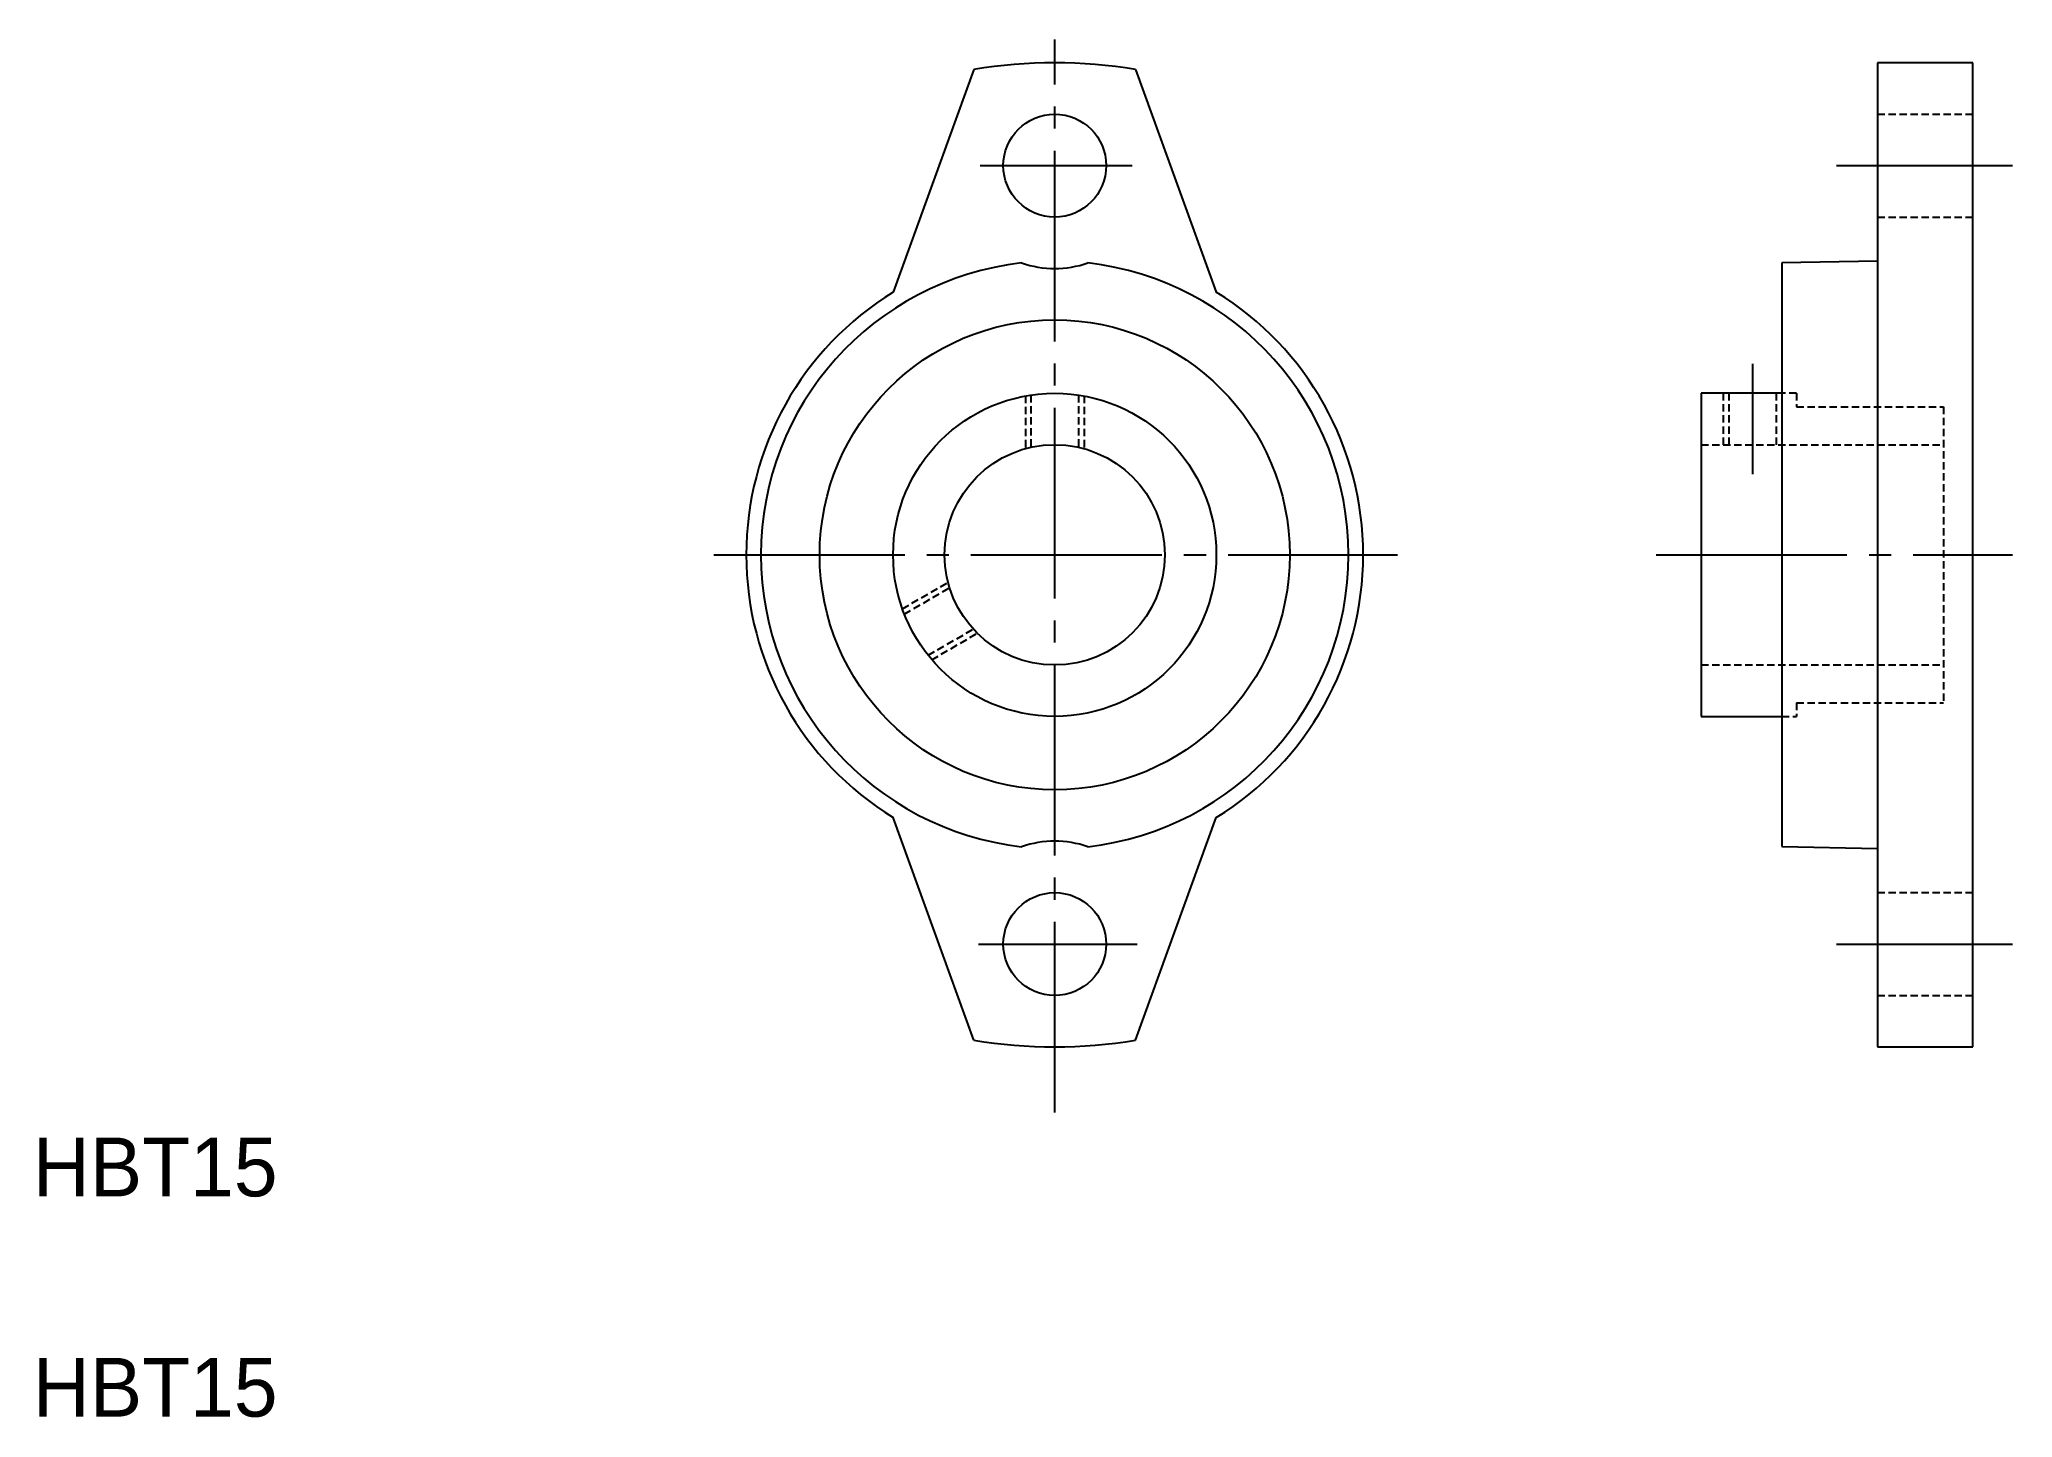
# Model space of a CAD drawing. Extents: x 232 to 367, y 195 to 289.
import ezdxf

# ---------------------------------------------------------------- set-up
doc = ezdxf.new("R2010")
doc.units = 0
doc.linetypes.add('CENTER', pattern=[17.5, 13, -1.5, 1.5, -1.5])
doc.linetypes.add('DASHED', pattern=[0.75, 0.5, -0.25])
doc.layers.get('0').update_dxf_attribs({"linetype": 'CONTINUOUS'})
doc.layers.add('CENTER', color=1, linetype='CENTER')

msp = doc.modelspace()

# ---------------------------------------------------------------- linework, layer by layer
at = {"color": 7, "linetype": 'CONTINUOUS'}
for p, q in [((295.89, 286.53), (290.39, 271.37)), ((306.89, 286.53), (312.39, 271.37)), ((357.39, 286.98), (357.39, 219.98)), ((363.89, 286.98), (357.39, 286.98)), ((363.89, 219.98), (363.89, 286.98)), ((357.39, 273.48), (350.89, 273.36)), ((350.89, 273.36), (350.89, 233.61)), ((345.39, 264.48), (345.39, 242.48)), ((350.89, 264.48), (345.39, 264.48)), ((345.39, 242.48), (350.89, 242.48)), ((295.89, 220.44), (290.39, 235.59)), ((306.89, 220.44), (312.39, 235.59)), ((350.89, 233.61), (357.39, 233.48)), ((357.39, 219.98), (363.89, 219.98))]:
    msp.add_line(p, q, dxfattribs=at)
at = {"color": 3, "linetype": 'DASHED'}
for p, q in [((357.39, 283.48), (363.89, 283.48)), ((357.39, 276.48), (363.89, 276.48)), ((299.39, 264.3), (299.39, 260.71)), ((299.77, 264.36), (299.77, 260.81)), ((303.01, 264.36), (303.01, 260.81)), ((303.39, 264.3), (303.39, 260.71)), ((346.89, 264.48), (346.89, 260.98)), ((347.27, 264.48), (347.27, 260.98)), ((350.51, 264.48), (350.51, 260.98)), ((350.89, 264.48), (350.89, 260.98)), ((351.89, 264.48), (350.89, 264.48)), ((351.89, 264.48), (351.89, 263.55)), ((351.89, 263.55), (361.89, 263.55)), ((361.89, 263.55), (361.89, 243.41)), ((345.39, 260.98), (361.89, 260.98)), ((291.02, 249.81), (294.13, 251.6)), ((291.15, 249.45), (294.23, 251.23)), ((292.77, 246.64), (295.86, 248.42)), ((293.02, 246.34), (296.13, 248.14)), ((345.39, 245.98), (361.89, 245.98)), ((351.89, 243.41), (361.89, 243.41)), ((351.89, 243.41), (351.89, 242.48)), ((350.89, 242.48), (351.89, 242.48)), ((357.39, 230.48), (363.89, 230.48)), ((357.39, 223.48), (363.89, 223.48))]:
    msp.add_line(p, q, dxfattribs=at)
at = {"color": 7, "linetype": 'CONTINUOUS'}
for centre, radius in [((301.39, 279.98), 3.5), ((301.39, 253.48), 16), ((301.39, 253.48), 11), ((301.39, 253.48), 7.5), ((301.39, 226.98), 3.5)]:
    msp.add_circle(centre, radius, dxfattribs=at)
for centre, radius, start, end in [((301.39, 253.48), 33.5, 80.5504, 99.4496), ((301.39, 253.48), 33.5, 80.5504, 99.4496), ((301.39, 253.48), 20, 96.4694, 263.5306), ((301.39, 279.98), 7, 251.2207, 288.7793), ((301.39, 253.48), 20, 276.4694, 83.5306), ((301.39, 253.48), 21, 121.5881, 238.4119), ((301.39, 253.48), 21, 301.5881, 58.4119), ((301.39, 226.98), 7, 71.2207, 108.7793), ((301.39, 253.48), 33.5, 260.5504, 279.4495)]:
    msp.add_arc(centre, radius, start, end, dxfattribs=at)
at = {"layer": 'CENTER', "color": 1, "linetype": 'CENTER'}
for p, q in [((301.39, 215.5), (301.39, 288.57)), ((296.32, 279.98), (306.66, 279.98)), ((354.6, 279.98), (366.59, 279.98)), ((348.89, 266.48), (348.89, 258.98)), ((278.19, 253.48), (324.73, 253.48)), ((342.32, 253.48), (366.59, 253.48)), ((296.2, 226.98), (307, 226.98)), ((354.6, 226.98), (366.59, 226.98))]:
    msp.add_line(p, q, dxfattribs=at)

# ---------------------------------------------------------------- texts
at = {"color": 7, "linetype": 'CONTINUOUS'}
for p in [(231.84, 209.8), (231.84, 194.8)]:
    msp.add_text('HBT15', height=4, dxfattribs=at).set_placement(p)

doc.saveas('drawing.dxf')
